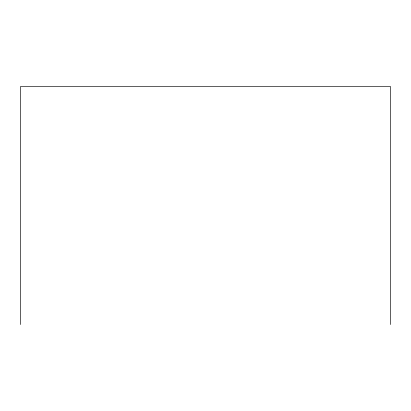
<?xml version="1.0" encoding="UTF-8"?>
<svg xmlns="http://www.w3.org/2000/svg" width="411" height="411" viewBox="0 0 411 411"><rect width="100%" height="100%" fill="white"/><g stroke="black" fill="none" stroke-linecap="round" stroke-linejoin="round"><path stroke-width="0.62" d="M390.45 324.52L390.45 86.48L20.55 86.48L20.55 324.52"/></g></svg>
